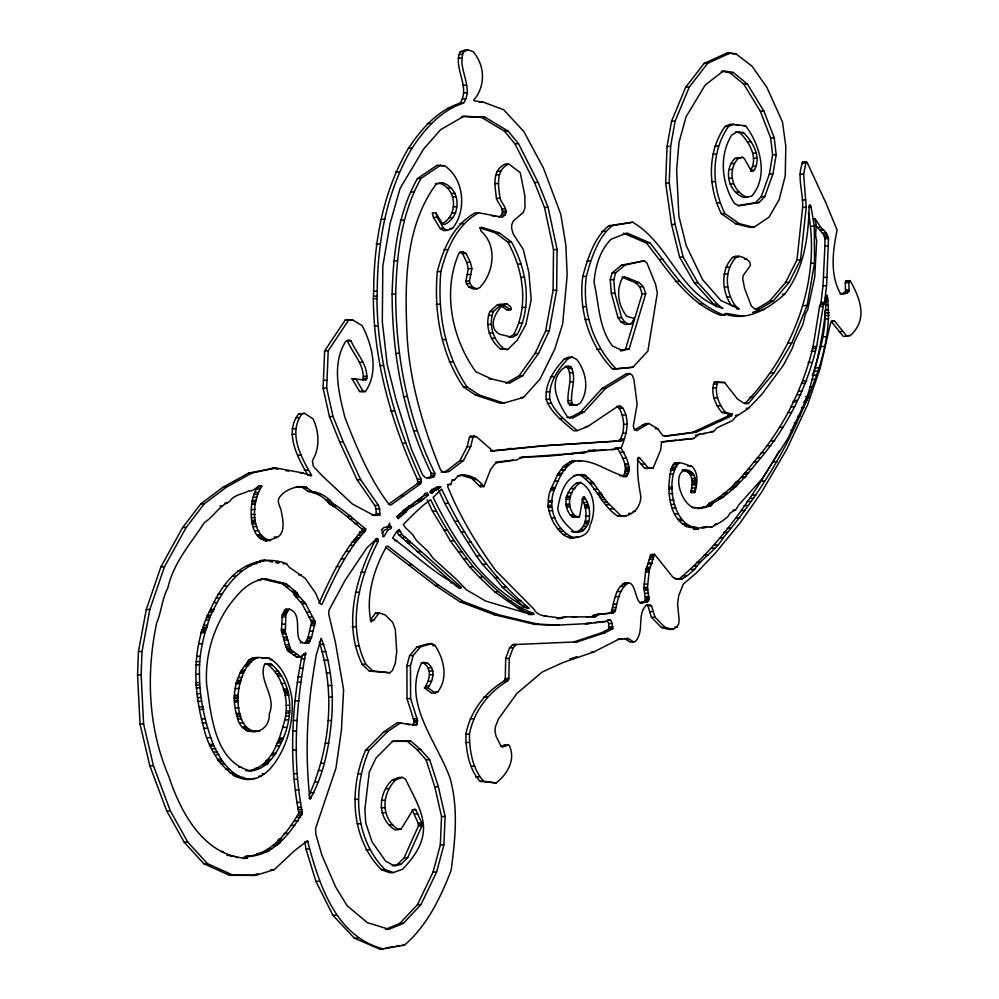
<?xml version="1.0" encoding="UTF-8"?>
<svg xmlns="http://www.w3.org/2000/svg" width="999" height="999" viewBox="0 0 999 999"><rect width="100%" height="100%" fill="white"/><g stroke="black" fill="none" stroke-linecap="round" stroke-linejoin="round"><path stroke-width="1.5" d="M695.329 435.377L713.511 431.506L717.057 427.809L732.454 420.654L735.326 417.107L748.576 408.279L762.125 393.993L783.366 365.272L792.394 348.151L794.53 341.708L802.884 324.575L805.356 314.21L807.754 309.39L814.697 277.335L816.707 240.347C813.86 233.616 818.393 225.449 814.322 218.968L814.909 218.456L820.828 227.397L826.423 232.979L828.496 238.574L826.585 285.677L824.575 302.36L823.176 306.406L816.645 346.478C806.543 388.948 786.263 428.833 757.504 461.8C744.692 477.997 731.156 493.606 712.624 503.234L710.539 506.006L697.714 508.566L706.967 506.143L709.065 503.359C727.584 493.743 741.133 478.121 753.933 461.938C782.704 428.958 802.984 389.073 813.074 346.603L819.605 306.531L821.003 302.485L823.014 285.814L824.912 246.016L824.924 238.699L823.9 235.027L815.571 224.962M389.76 672.764L369.268 671.078L362.262 664.397C343.032 625.012 355.557 578.471 374.6 541.495L374.6 540.646L378.171 540.521L378.171 541.371C359.128 578.346 346.603 624.875 365.834 664.273L372.839 670.953L389.76 672.764L392.357 670.591L395.254 663.561L396.74 651.648L395.329 629.682L392.719 622.402L385.189 614.922L379.108 612.887L375.537 613.011L370.267 620.092L373.838 619.967L379.108 612.887M654.57 554.32L649.3 570.017L647.477 587.4L648.9 599.662L647.464 601.635L640.983 602.347L644.38 601.573L645.342 599.787L643.918 587.524L645.729 570.142L650.998 554.445L654.57 554.32L672.714 577.022C681.73 583.116 688.186 574.5 694.617 569.355C702.647 557.454 715.996 550.312 723.276 537.737C750.699 504.745 774.725 468.931 793.331 430.007C812.674 388.324 834.015 342.207 827.06 295.254L826.535 295.429C825.224 328.384 817.482 361.139 808.403 392.769C803.433 408.404 794.754 422.127 788.673 437.237L761.925 479.045L738.785 504.857L735.938 509.565L730.057 513.074L727.896 516.72L721.703 521.466L712.299 526.76L698.925 527.947L698.239 529.27L693.893 529.333L693.119 527.697C667.607 524.85 665.709 485.701 671.977 467.132C674.787 458.116 686.201 465.184 692.007 466.371C698.838 473.389 697.427 484.016 694.792 492.544L691.221 492.669L690.696 491.858C693.656 484.04 692.969 470.566 682.055 470.167C694.892 467.345 698.289 482.642 694.268 491.72L694.792 492.544M427.072 477.997L430.581 476.76L431.293 473.439C403.908 417.719 392.207 356.006 392.12 294.181C393.231 254.545 397.627 213.699 417.445 178.571L437.062 165.247L444.53 165.709C464.273 178.696 467.045 210.801 452.422 228.384L447.202 230.407L443.631 230.544L440.084 228.459L433.491 217.395L432.267 212.912L435.839 212.787L442.42 223.776L444.493 224.5C461.575 216.87 461.376 188.886 442.969 182.954L440.584 183.042M503.671 304.233L507.242 304.108L510.689 306.843L511.288 309.34L510.364 309.64L504.595 305.706L501.885 305.919C494.892 313.074 487.737 327.635 499.45 334.19L512.574 337.375L517.257 334.365C532.704 305.769 526.773 269.505 511.451 241.983L499.213 232.829L481.668 227.21L480.407 228.371L480.881 230.981C497.652 245.479 494.08 272.665 479.695 287.637L476.885 288.811L472.44 286.963L469.992 283.466L469.48 280.931L471.878 268.619L470.354 262.225L466.071 253.496L463.349 252.098L459.59 252.46L458.841 253.559C442.207 291.696 451.998 338.936 475.824 371.765L491.408 378.908L509.552 383.179L522.639 375.699L538.598 353.359L549.225 330.794L556.643 290.234L557.092 249.488L548.089 207.268L538.074 182.38L518.481 143.644L508.066 131.094L485.239 117.333L463.936 116.221L440.634 129.67L423.514 149.176L400.025 188.536L390.035 223.801L382.829 266.134L382.305 321.503L387.187 364.535L395.854 398.988L411.313 449.051L422.589 474.812L425.212 477.447L429.47 478.271L434.153 476.623L434.865 473.314C407.48 417.594 395.779 355.869 395.691 294.056C396.803 254.408 401.198 213.561 421.004 178.446L440.634 165.122M616.708 448.089L621.078 448.151L614.772 448.314L617.507 448.276C621.902 456.193 629.32 467.732 622.877 476.723L626.448 476.598C632.891 467.607 625.474 456.068 621.078 448.151C626.161 435.514 630.619 420.829 622.877 408.166L620.466 406.181L616.595 407.155L587.749 426.486L577.235 430.656L573.663 430.794C563.349 421.803 550.736 412.674 546.191 399.338C544.78 383.441 554.02 369.992 564.385 358.928L568.456 357.192L572.015 357.055L576.823 359.453C586.226 371.99 589.373 389.148 580.544 402.909L576.835 405.07L573.264 405.194L569.767 404.882L568.356 403.296C566.183 391.62 573.926 377.697 567.107 366.758L565.059 366.308M577.235 430.656C566.92 421.678 554.308 412.55 549.762 399.2C548.351 383.316 557.592 369.867 567.956 358.803L572.015 357.055M245.679 770.666C265.946 772.814 276.711 753.895 283.354 738.024C293.793 713.798 292.62 681.618 270.904 663.935L264.573 664.347C257.992 681.156 276.81 696.028 269.355 713.686C270.192 735.951 240.509 738.298 237.25 716.72C231.231 698.476 234.44 677.122 247.203 662.699C251.111 654.62 262.163 658.366 269.168 658.191C283.054 665.883 289.36 683.066 291.908 698.026C293.968 722.664 286.638 749.437 270.592 768.293C240.709 800.324 209.827 756.58 203.883 728.346C194.068 693.119 191.82 654.407 205.594 620.079C212.35 604.47 219.917 588.486 232.317 576.248C246.528 562.062 267.445 556.193 286.576 563.698L288.936 567.007L305.145 578.284L315.434 592.857L320.292 603.796L321.915 604.532C333.291 579.582 346.079 551.098 364.972 531.418L365.759 529.02C354.895 520.404 345.005 510.764 332.917 503.608C327.11 496.128 317.645 490.909 308.054 491.421L302.11 487.05L296.628 486.763M251.161 779.232C232.23 778.496 221.229 761.163 213.848 745.878C205.095 723.151 199.425 698.626 199.5 674.175C198.776 653.833 203.858 634.028 210.714 615.247C222.452 590.821 236.601 567.17 264.885 560.102M582.255 531.431L577.522 531.618C588.336 525.886 587.762 508.841 581.942 499.2L585.514 499.075C592.869 509.865 591.208 535.439 573.251 531.818L576.823 531.68L571.353 531.63M505.993 383.316L519.068 375.824L535.027 353.484L545.654 330.919L553.084 290.359L553.521 249.613L544.517 207.392L534.502 182.505L514.922 143.769L504.495 131.219L481.68 117.457L461.888 116.421M812.961 373.926C819.48 353.658 825.923 331.68 825.137 310.19L828.695 310.065M620.529 350.811L629.095 349.101L645.729 293.756L643.443 286.75L639.123 282.642L624.387 276.561L622.789 277.36C615.784 289.71 617.919 305.494 626.897 316.333L634.253 318.406L631.53 323.601L625.299 324.563L621.028 322.015L618.006 317.67L611.301 293.194L610.227 279.845L612.1 272.989L621.44 265.185L644.293 260.764L646.977 263.112L655.606 284.39L657.342 292.869L647.876 351.061L632.916 367.245L612.637 369.131C589.123 344.83 578.321 309.877 582.779 276.436C587.487 259.003 594.355 237.175 608.728 225.774L632.604 222.228C669.592 243.431 679.77 295.642 722.876 308.354L717.307 304.208L697.914 282.692L683.179 257.043L675.112 224.375L669.23 182.942L670.641 146.304L675.112 121.179L689.235 87.15L707.717 63.262L730.294 53.022L735.776 53.746L751.91 66.071L766.895 87.4L782.467 121.965L785.813 146.291L785.251 175.974L779.145 199.625L768.968 217.208L753.883 227.285L750.324 227.41L735.876 223.851L721.328 213.649C707.829 186.676 707.23 151.898 724.937 126.536L730.194 124.188L745.529 125.737C760.039 144.73 769.08 176.111 751.723 196.129L743.98 197.552C728.321 191.983 723.126 170.092 734.877 158.441L742.519 157.305L744.342 158.654L750.711 169.892L752.734 171.179L754.295 170.167C761.762 156.943 752.921 142.258 743.568 132.667L737.537 131.581L731.68 135.152C718.756 155.819 721.653 183.354 734.452 203.459L738.91 205.869L759.078 202.51L764.797 196.578L772.964 173.851L776.173 154.658L774.213 137.762L763.898 111.151L747.414 84.103L733.353 72.527L723.438 70.854L705.144 85.152L686.076 116.771L679.02 142.22L676.635 169.842L678.87 216.109L686.151 245.392L702.547 279.558L720.841 300.474L738.91 308.866L736.525 308.953M616.208 369.006C592.694 344.705 581.893 309.752 586.351 276.311C591.058 258.878 597.926 237.05 612.3 225.649L632.604 222.228M431.93 643.568L420.579 646.803L413.186 655.469L410.452 665.596L410.614 698.551L417.557 720.654L416.92 724.362L413.349 724.487L413.986 720.779L407.043 698.676L406.893 665.721L409.615 655.594L417.008 646.927L428.371 643.693L431.93 643.568L435.077 645.554C444.08 659.303 448.464 678.096 437.574 692.145L431.868 693.206L424.45 687.936C429.558 680.756 432.555 669.243 423.951 663.336L421.266 662.699M508.329 744.667L504.72 746.303L501.148 746.428L504.757 744.804L508.329 744.667L509.39 745.691C515.884 759.827 507.292 774.287 496.078 782.966L480.144 781.355C468.881 769.292 465.871 750.286 465.871 734.265C470.167 711.8 484.577 692.682 504.108 681.043L505.294 678.508L505.681 658.541L509.577 647.839L512.762 644.63L577.397 641.833L605.144 632.654L612.587 628.783L612.25 623.476L610.626 620.242L609.64 619.567L605.619 621.503L588.711 623.551L555.769 625.224L534.453 624.338L494.33 614.735L460.077 601.81L435.277 585.501L385.489 547.165M496.078 782.966L483.716 781.23C472.44 769.168 469.443 750.162 469.43 734.14C473.738 711.663 488.149 692.557 507.679 680.918L508.853 678.383L509.24 658.403L513.149 647.714L516.333 644.505L512.762 644.63M585.514 499.075L584.328 496.64L583.041 497.065L579.557 516.508L574.775 517.12L571.59 516.446C561.688 505.706 565.709 490.297 576.997 482.617L580.569 482.48C595.354 490.771 596.353 512.262 589.772 525.949C588.998 537.337 570.841 541.221 563.086 534.44C550.024 522.752 543.931 503.971 551.56 487.612C556.53 477.16 561.863 461.825 575.387 460.839C563.548 466.146 558.653 479.07 554.145 490.334C547.202 507.854 556.231 530.644 573.538 537.724M578.346 516.995L575.162 516.321C565.259 505.581 569.28 490.172 580.569 482.48M266.671 579.045L261.001 579.058L266.671 579.045L286.126 583.728L297.053 592.769L298.089 595.192L305.582 603.571L315.185 621.915L311.651 636.975L308.903 642.944C288.212 645.854 306.006 615.209 289.735 609.278L285.239 609.527L282.255 615.059L281.418 630.806L285.951 646.865L287.824 650.674L296.578 657.142L301.011 657.117L305.669 652.809C296.041 705.331 291.908 760.077 302.41 812.936C290.659 832.916 274.001 855.281 248.314 856.48L246.878 858.316L243.319 858.441L244.743 856.605C270.429 855.406 287.088 833.041 298.838 813.061C288.923 761.325 291.583 707.717 301.91 656.231M388.436 504.32L416.783 484.115L417.707 482.517L417.382 479.245C391.383 422.589 373.826 361.401 373.351 298.726L373.688 291.296C373.826 242.045 383.129 191.134 408.416 148.339C421.228 129.196 437.25 110.489 459.902 103.272C471.191 87.6 452.584 67.695 460.252 51.773L464.348 50.075L467.919 49.95L472.939 51.511C485.114 65.247 485.864 86.051 473.738 100.05L474.013 100.837L482.767 101.96L503.646 109.703L523.876 131.568L543.506 168.207L560.739 214.136L565.834 245.08L567.182 275.112L562.637 324.051L554.72 349.288L539.997 379.158L523.488 397.402L503.858 403.109L500.299 403.246L475.574 395.117L463.424 386.925C440.721 353.484 433.753 311.426 437.312 271.716C443.106 248.901 453.521 224.588 475.174 212.912L478.746 212.787L502.31 217.245L505.132 214.81C508.341 208.916 501.535 203.496 499.987 198.189C498.638 186.226 495.017 170.442 508.703 163.973L520.179 172.502L524.825 195.442L524.999 207.742L523.314 212.425L513.349 220.929L511.738 224.763L511.638 228.334L513.249 234.053L523.239 249.375L528.846 272.377L531.206 299.688L525.874 324.563L517.295 340.135L507.692 349.563L500.462 348.988C489.398 340.159 484.777 324.85 489.785 311.601L497.415 304.807L507.242 304.108M503.858 403.109L479.145 394.992L466.995 386.8C444.293 353.359 437.325 311.301 440.871 271.591C446.678 248.776 457.092 224.463 478.746 212.787M424.45 687.936L428.022 687.799C433.116 680.631 436.126 669.118 427.522 663.211L423.489 662.262L421.153 663.898C402.31 703.508 437.699 742.619 450.224 778.696C458.466 808.915 455.232 839.897 451.111 870.454C440.359 897.876 427.172 925.711 404.395 945.166L383.166 948.925C334.977 936.425 318.594 882.841 307.505 840.721L294.543 850.673L274.263 869.617L255.856 875.349L229.47 875.311L203.858 863.735L184.241 842.269L166.746 810.976L149.85 765.858L140.047 724.138L137.55 674.912L138.449 651.635L146.241 609.64L160.901 566.92L182.63 527.559L200.774 503.871L222.789 487.362L248.551 473.076L275.599 467.919L302.822 472.952L311.226 475.961L311.538 475.062C301.211 457.579 287.625 432.542 302.21 413.698L304.47 413.361L312.862 418.668C319.255 431.318 320.117 448.164 312.425 460.626L313.336 466.321L322.153 475.724L352.385 503.996L373.077 515.022L379.757 515.284L379.632 508.878L378.459 505.419L360.639 479.657L343.269 441.92L333.017 416.458L326.685 388.099L328.221 350.736L348.863 319.83L352.572 319.867L362.137 325.624C372.327 345.342 379.008 371.815 365.434 391.521L359.553 391.508L352.023 378.696L366.208 380.119C369.53 366.208 355.881 352.997 351.036 340.834L348.713 339.847L345.579 341.583C331.281 364.398 338.986 393.706 345.08 417.994C356.93 448.114 369.405 478.571 389.111 504.532L390.784 505.057L420.354 483.991L421.278 482.392L420.954 479.12C394.955 422.465 377.397 361.276 376.923 298.601L377.247 291.171C377.397 241.92 386.7 191.009 411.975 148.214C424.787 129.071 440.821 110.365 463.474 103.147C474.762 87.475 456.143 67.57 463.823 51.648L467.919 49.95M255.856 875.349L233.042 875.174L207.43 863.611L187.812 842.145L170.317 810.851L153.421 765.734L143.606 724L141.121 674.787L142.02 651.51L149.813 609.515L164.473 566.795L186.201 527.435L204.345 503.746L226.361 487.237L252.123 472.952L275.599 467.919M362.637 380.244C365.959 366.333 352.31 353.122 347.477 340.971L351.036 340.834M717.082 306.818L713.736 304.333L694.342 282.817L679.607 257.168L671.54 224.5L665.659 183.067L667.07 146.428L671.54 121.304L685.664 87.275L704.145 63.387L726.723 53.147L730.294 53.022M372.177 515.247L376.186 515.409L376.061 509.003L374.9 505.544L357.068 479.782L339.697 442.058L329.445 416.583L323.114 388.224L324.65 350.874L345.292 319.955L348.863 319.83M753.883 227.285L739.447 223.726L724.899 213.524C711.4 186.551 710.801 151.773 728.508 126.411L733.753 124.063M311.613 491.296L305.682 486.925C296.516 485.539 285.477 489.498 279.907 496.778C275.612 501.635 281.368 507.467 281.556 512.774C283.416 521.928 285.864 536.151 273.401 538.686C247.427 549.213 247.053 499.9 257.842 487L261.825 486.201C259.852 483.216 253.222 492.445 249.038 490.821C242.545 494.293 233.641 494.692 229.608 501.61C218.943 506.081 213.873 516.396 204.333 522.677C190.722 543.531 173.439 562.874 167.857 587.912C161.963 598.975 161.551 611.625 156.618 623.114C145.954 674.213 148.077 728.296 168.893 776.685C180.906 812.849 204.046 856.205 246.878 858.316M270.167 540.646C249.825 534.815 252.01 501.535 261.413 486.875M385.414 929.407L399.837 923.426L417.432 904.694L433.067 872.077L440.322 844.954L441.546 816.57L434.79 786.812L426.111 759.864L417.058 749.625L407.317 741.283L392.132 741.383M386.613 929.37L388.986 929.282L403.409 923.301L421.004 904.557L436.638 871.952L443.893 844.829L445.117 816.433L438.361 786.688L429.682 759.74L420.629 749.5L410.889 741.158L392.669 741.27L376.049 757.991L369.268 772.065L364.872 809.515L365.796 823.139L372.115 841.995L385.552 861.026L394.43 865.983L401.136 864.26L407.704 857.617L421.965 825.911L421.79 823.151L415.746 809.689L414.585 809.14L412.987 809.864L401.061 829.108L394.98 829.894C377.01 818.581 377.759 793.868 392.17 780.019L398.751 777.484L402.322 777.359L405.544 779.108C412.487 794.455 422.689 809.665 423.514 826.872C423.951 843.905 413.761 857.454 402.609 869.205L393.294 872.589L389.722 872.714L381.268 869.605C350.661 838.498 348.851 788.823 365.559 750.336L384.078 731.668L397.377 722.677L416.271 725.174L416.92 724.362M498.751 217.37L501.56 214.947C504.77 209.041 497.964 203.621 496.428 198.326C495.067 186.363 491.446 170.567 505.144 164.098L508.703 163.973M747.552 197.427C731.892 191.858 726.698 169.967 738.448 158.317L742.519 157.305M301.011 657.117L290.684 649.537L285.352 632.242L285.826 614.934L288.386 609.989L289.735 609.278M309.078 795.379C330.382 747.764 335.452 691.957 319.255 642.045M331.481 720.429C333.928 692.894 331.206 664.16 321.216 638.299L316.121 655.494L312.699 677.272C306.481 717.719 305.382 758.603 309.952 799.262C323.551 775.574 328.996 747.477 331.481 720.429L327.909 720.554M398.551 829.769C380.582 818.456 381.331 793.743 395.729 779.894L402.322 777.359M311.538 475.062L307.979 475.187C297.652 457.704 284.053 432.667 298.639 413.836L304.47 413.361M507.692 349.563L504.033 348.863C492.969 340.022 488.349 324.725 493.356 311.476L501.785 304.383L498.214 304.508M253.097 770.541L249.538 770.679C272.552 765.584 279.308 739.51 284.84 719.892C289.423 700.324 283.241 676.985 267.332 664.06L264.797 664.223M577.397 641.833L573.826 641.957L601.573 632.779L609.015 628.908L608.691 623.601L607.067 620.367L610.626 620.242M698.239 529.27L696.69 527.572C672.04 526.111 664.834 477.235 679.32 462.699M490.734 450.924L542.232 445.804L617.906 440.996L620.479 439.061C625.262 429.445 624.338 417.632 619.318 408.291L616.895 406.306L620.466 406.181M831.018 321.129L843.356 336.488L850.386 335.502C868.243 319.068 860.226 298.726 850.186 280.657L848.863 282.605L849.063 291.196L847.239 292.994L842.419 294.343L840.072 292.907C829.657 273.776 832.954 250.212 837.1 230.02L825.861 202.872L807.217 162.6L806.106 161.875L803.633 174.088L806.193 207.28L800.549 259.802L789.123 282.355L773.276 300.924L759.128 309.39L755.569 309.515L769.705 301.049L785.551 282.48L796.977 259.927L802.634 207.405C803.358 192.557 796.378 175.449 802.996 161.975M393.294 872.589L384.84 869.48C354.233 838.373 352.422 788.686 369.131 750.212L387.649 731.543L400.949 722.552M576.835 405.07L573.339 404.757L571.928 403.171C569.755 391.496 577.497 377.572 570.679 366.633L567.607 365.959L562.762 368.706C547.564 382.492 558.279 403.521 567.694 417.095L573.438 417.632L584.215 411.863L605.531 388.449L629.969 373.564L632.33 375.399L633.965 379.695L637.112 404.295L633.304 426.261L634.24 429.046L636.588 430.681L648.863 423.476L657.654 428.683L662.687 435.477L665.059 436.338L696.153 432.23L731.48 415.959L732.242 414.285L725.374 412.262L721.802 412.4C715.209 404.47 710.164 392.207 714.335 382.192L724.562 382.517L737.387 398.901L743.481 402.934L748.376 403.509L774.1 372.664L791.807 342.932L807.117 305.494L814.51 263.174L814.297 226.149L810.988 206.606L810.077 204.683L809.178 205.319C808.478 236.563 804.445 268.644 784.677 294.156C768.893 308.379 746.99 322.065 725.074 313.948M319.018 603.246C330.145 578.733 342.869 550.849 361.401 531.543L362.187 529.158C351.323 520.529 341.433 510.889 329.345 503.733C324.275 496.99 316.333 492.732 308.054 491.421M840.047 294.131L843.668 293.119L845.491 291.321L845.291 282.729L846.615 280.781M259.328 731.231C238.549 733.466 236.226 703.296 238.911 688.498C241.109 676.81 246.166 661.875 258.092 657.517M392.195 865.771L397.565 864.385L404.133 857.741L418.406 826.036L418.219 823.276L412.175 809.814L415.746 809.689M754.295 170.167L750.736 170.292C758.204 157.068 749.35 142.382 739.997 132.805L735.476 131.98M725.374 412.262C718.781 404.345 713.723 392.083 717.906 382.068M442.12 223.639C458.341 215.697 457.08 188.674 439.398 183.079M628.421 582.842C619.305 588.636 617.345 601.448 615.197 611.425L612.812 613.074L600.611 614.21L597.989 614.747L595.516 616.658L591.371 616.895L594.417 614.872L609.253 613.199L611.625 611.55C614.36 601.698 615.746 582.005 629.42 582.917C637.237 585.676 634.852 607.255 644.542 602.222M738.224 205.519L755.506 202.647L761.226 196.703L769.392 173.976L772.614 154.783L770.654 137.887L760.326 111.276L743.843 84.228L729.782 72.652L721.29 71.216M748.376 403.509L744.804 403.633C793.031 353.671 821.066 282.218 808.441 212.75M476.885 288.811L473.314 288.948L468.868 287.088L466.421 283.604L465.909 281.056L468.306 268.743L466.795 262.362L462.5 253.621L459.777 252.223M509.003 337.5L513.686 334.49C529.133 305.894 523.201 269.63 507.879 242.108L495.641 232.954L479.557 227.797M305.332 643.069L308.079 637.1L311.626 622.04L302.023 603.708L294.518 595.329L293.481 592.894L282.555 583.853L263.112 579.17M441.071 472.102L445.641 471.54L459.877 460.701L467.157 446.64L469.455 437.225L470.641 435.989L476.373 436.65L492.832 450.986L545.791 445.679L621.478 440.859L624.038 438.936L620.479 439.061M442.969 182.954L436.301 183.916C406.306 224.463 404.832 277.947 406.693 326.398C407.929 376.074 421.915 424.051 440.522 469.792L443.119 472.165L449.213 471.403L463.449 460.576L470.729 446.516L473.014 437.1L474.213 435.864M691.221 492.669L691.87 490.097M389.298 524.013L387.287 527.022L383.891 527.522L381.268 530.019L382.929 532.255L382.842 536.688L383.966 536.55L387.837 530.157L391.258 528.346L391.446 526.835L389.722 525.249L389.548 523.051M628.858 324.438L624.587 321.89L621.578 317.545L614.872 293.069L613.786 279.72L615.659 272.864L625.012 265.06L644.293 260.764M738.91 308.866L735.052 305.482L731.48 305.607C721.952 291.571 720.167 270.542 732.504 257.517C738.361 254.345 745.766 257.63 749.887 262.175L750.386 265.547L743.244 275.449L742.719 278.921L744.642 288.549L751.323 305.994L755.169 309.19L759.128 309.39M735.052 305.482C725.524 291.446 723.738 270.417 736.076 257.392L739.035 256.219M620.579 350.524L625.524 349.225L642.157 293.881L639.872 286.875L635.551 282.767L622.152 277.235M588.349 450.561L605.556 450.112C580.294 451.298 555.581 457.192 529.67 456.655L520.666 457.842L516.858 459.915L497.027 462.674L494.43 464.323L490.509 469.655L483.878 486.6L480.319 486.725L480.731 485.377M694.967 528.721L693.893 529.333M664.447 436.076L692.582 432.355L727.909 416.096L728.671 414.41L732.242 414.285M440.459 487.25L440.734 486.688L439.647 486.713L431.556 490.734L430.681 492.12L431.98 493.481L434.528 490.584L440.459 487.25L436.888 487.387M679.083 578.97C720.953 543.98 752.21 497.902 779.195 450.799M407.28 509.727L405.856 512.087L400.799 516.271L397.24 516.396L402.285 512.212L403.708 509.852L407.28 509.727L421.416 500.836L428.234 495.154L427.31 493.206L424.937 493.294M646.365 604.857L647.939 605.906L651.435 617.332L661.488 627.484L669.118 629.432L672.689 629.308L676.935 627.122L678.646 624L679.145 619.68L677.572 604.395L678.671 595.779L683.316 584.028L696.291 573.076L715.621 552.809L740.109 522.914L761.45 492.42L786.762 449.263L807.642 404.682L820.179 368.281L830.444 323.564L832.329 320.954L834.59 321.004L846.927 336.351M381.893 533.291L384.278 530.282L387.287 528.983L387.874 526.96L387.212 526.76L390.784 526.635M586.45 616.982L588.836 616.907L565.696 616.808L560.439 618.456C551.935 615.446 538.486 618.518 533.766 608.99L495.779 570.591C476.723 544.53 459.802 516.346 447.677 486.613L448.389 484.902L450.824 484.353L452.297 479.982L454.657 479.77L457.48 476.535C467.145 471.79 478.046 479.008 483.878 486.6M435.989 488.261L430.357 491.383L433.928 491.258M566.995 417.495L569.867 417.769L580.656 411.988L601.972 388.574L626.398 373.688L629.969 373.564M637.312 459.54L644.73 468.431L653.096 468.056L660.676 450L661.613 442.082L693.718 438.461L697.714 435.302M373.838 619.967L371.029 621.902C365.459 596.54 374.013 568.493 386.713 546.216L387.849 546.116L438.848 585.377L463.648 601.685L497.902 614.597L538.024 624.213L559.328 625.099L555.769 625.224M620.891 515.709L607.03 502.035L592.857 482.28L585.052 475.187L579.42 474.675C595.841 484.203 601.061 505.307 617.32 515.834C629.857 518.543 640.933 508.966 640.809 496.203C638.498 483.728 636.613 470.641 638.149 458.017L638.861 457.317L639.909 458.266L648.713 468.394M623.376 233.129L646.378 242.994C668.081 269.967 686.575 302.235 720.604 315.309L724.737 315.172L727.16 313.561L743.456 316.421M400.799 516.271L398.064 518.781L396.94 516.62C406.668 508.154 416.908 500.536 427.31 493.206M411.563 504.907L424.662 495.279L428.234 495.154M405.032 509.015L410.302 505.694L413.873 505.569M634.328 429.995L645.292 423.613L648.863 423.476M504.72 746.303L502.285 747.027L500.599 745.429L495.916 735.764L494.992 731.206L495.379 726.835L498.414 719.03L516.87 693.481L542.182 672.015L563.049 662.524L593.868 651.935L618.331 639.46L628.096 638.498L633.766 641.957L635.339 641.445C644.78 631.38 636.575 614.597 646.203 605.344L649.924 604.72L651.498 605.781L655.007 617.207L665.059 627.36L672.689 629.308M267.095 540.571L265.834 540.909M264.573 578.933C247.54 581.256 237.375 594.38 228.022 606.905C212.799 629.67 204.832 656.842 206.618 684.477C211.176 714.722 214.46 760.913 249.25 770.541M528.896 608.091L527.697 608.553C483.266 585.189 454.495 541.358 433.154 497.377L441.695 489.11C462.637 533.953 490.646 576.435 528.896 608.091L526.523 608.179M569.755 659.128L577.085 656.593M565.696 616.808L556.868 618.581L560.439 618.456M601.985 450.237L614.785 449.363L620.279 447.964M752.572 312.425L759.615 310.127M504.595 305.706L501.036 305.831L506.793 309.765L511.288 309.34M252.285 875.474L257.954 873.713M697.951 434.528L700.499 433.928M569.979 537.849L577.809 536.863M247.59 779.357L250.399 778.783M595.516 616.658L586.788 616.995M308.429 841.608L304.857 841.745L305.994 849.025L315.921 881.355L332.904 915.296L354.358 938.173L379.608 949.05L382.629 948.513M385.664 947.976L393.244 946.64M396.278 946.103L399.313 945.566M519.555 457.542L584.278 452.722M582.991 474.55C565.347 473.738 560.027 494.73 557.704 508.578C559.215 518.156 566.895 525.474 573.726 531.543M498.651 461.825L513.286 460.052M435.402 183.654L438.062 183.279M573.501 475.574L577.36 475.024M580.706 452.847L586.326 452.435M253.459 657.779L257.567 657.891M591.296 622.939L585.152 623.676L588.711 623.551M594.368 622.564L600.511 621.815M661.101 441.87L676.385 440.134M679.445 439.797L693.718 438.461M612.637 369.131L632.916 367.245M707.342 527.022L701.76 527.584L705.331 527.46M617.557 639.323L621.74 638.91M574.775 517.12L575.611 517.057M253.796 731.468L260.077 730.968M533.803 614.31L530.781 614.435L485.676 601.073L466.333 589.747L456.268 579.195L433.304 558.466L427.947 551.298L416.745 540.834L412.674 534.652L404.882 527.035L403.446 524.338C412.063 515.821 420.816 506.368 430.706 499.712C442.095 523.638 456.83 545.854 473.164 566.683C490.584 584.927 509.465 604.47 533.416 613.361L533.803 614.31L528.409 614.522M617.32 515.834L621.366 516.246M460.252 51.773L463.823 51.648M458.666 54.495L462.237 54.371M458.229 58.104L461.8 57.979M732.205 53.884L735.776 53.746M704.145 63.387L707.717 63.262M729.782 72.652L733.353 72.527M462.987 85.365L466.558 85.24M463.723 92.845L467.295 92.72M743.843 84.228L747.414 84.103M685.664 87.275L689.235 87.15M462.412 98.864L465.984 98.739M479.195 102.085L482.767 101.96M459.902 103.272L463.474 103.147M447.864 108.154L451.436 108.029M481.68 117.457L485.239 117.333M760.326 111.276L763.898 111.151M427.285 123.526L430.856 123.401M671.54 121.304L675.112 121.179M504.495 131.219L508.066 131.094M743.144 125.824L745.529 125.737M724.937 126.536L728.508 126.411M739.997 132.805L743.568 132.667M514.922 143.769L518.481 143.644M408.416 148.339L411.975 148.214M770.654 137.887L774.213 137.762M747.427 141.758L750.998 141.633M667.07 146.428L670.641 146.304M714.884 146.254L718.456 146.129M712.799 154.196L716.37 154.058M753.009 153.184L756.58 153.047M440.959 165.834L444.53 165.709M772.614 154.783L776.173 154.658M734.877 158.441L738.448 158.317M753.571 158.229L757.142 158.104M395.392 172.04L398.951 171.915M497.09 171.304L500.661 171.179M730.793 163.574L734.352 163.436M802.534 162.013L806.568 161.838M801.847 163.137L805.419 163.012M495.529 174.813L499.1 174.688M752.522 166.421L756.093 166.296M417.445 178.571L421.004 178.446M729.02 169.468L732.592 169.343M750.361 171.254L752.734 171.179M495.005 183.629L498.576 183.504M769.392 173.976L772.964 173.851M534.502 182.505L538.074 182.38M800.062 174.213L803.633 174.088M447.215 188.062L450.786 187.937M728.596 178.334L732.167 178.209M410.726 192.058L414.298 191.933M665.659 183.067L669.23 182.942M711.675 181.731L715.234 181.606M451.685 193.531L455.244 193.406M729.745 183.953L733.316 183.828M452.822 196.803L456.393 196.678M496.428 198.326L499.987 198.189M735.639 192.208L739.21 192.083M453.184 206.893L456.755 206.756M761.226 196.703L764.797 196.578M501.823 208.891L505.394 208.754M544.517 207.392L548.089 207.268M716.395 202.972L719.967 202.847M802.309 200.037L805.881 199.912M502.485 211.101L506.056 210.976M452.21 213.037L455.769 212.912M755.506 202.647L759.078 202.51M502.41 212.775L505.981 212.65M433.491 217.395L437.062 217.27L443.643 228.321L447.202 230.407M501.56 214.947L505.132 214.81M381.381 219.343L384.952 219.218M491.945 215.896L495.516 215.772M449.288 217.757L452.847 217.632M400.337 220.167L403.908 220.042M808.616 206.693L810.988 206.606M802.634 207.405L806.193 207.28M721.328 213.649L724.899 213.524M460.039 223.689L463.611 223.564M440.084 228.459L443.643 228.321M450.037 228.471L452.422 228.384M608.728 225.774L612.3 225.649M671.54 224.5L675.112 224.375M735.876 223.851L739.447 223.726M495.641 232.954L499.213 232.829M601.935 231.331L605.494 231.206M810.738 226.273L814.297 226.149M817.257 227.522L820.828 227.397M376.086 244.006L379.657 243.881M820.079 230.082L823.651 229.957M507.879 242.108L511.451 241.983M822.851 233.104L826.423 232.979M823.9 235.027L827.459 234.902M443.993 249.738L447.564 249.613M646.378 242.994L649.949 242.869C671.653 269.842 690.147 302.11 724.175 315.185L724.737 315.172M824.525 236.638L828.096 236.513M824.812 237.824L828.383 237.7M824.924 238.699L828.496 238.574M460.964 252.185L463.349 252.098M553.521 249.613L557.092 249.488M462.5 253.621L466.071 253.496M393.868 260.951L397.44 260.826M824.912 246.016L828.471 245.891M466.795 262.362L470.354 262.225M679.607 257.168L683.179 257.043M586.813 261.201L590.384 261.064M517.744 264.086L521.316 263.961M659.69 259.428L663.261 259.303M732.504 257.517L736.076 257.392M468.306 268.743L471.878 268.619M744.38 259.228L746.765 259.141M437.312 271.716L440.871 271.591M621.44 265.185L625.012 265.06M796.977 259.927L800.549 259.802M467.295 274.513L470.866 274.388M810.938 263.299L814.51 263.174M725.998 267.307L729.57 267.17M612.1 272.989L615.659 272.864M521.191 277.397L524.762 277.272M582.779 276.436L586.351 276.311M465.909 281.056L469.48 280.931M724.063 274.163L727.634 274.038M466.421 283.604L469.992 283.466M610.227 279.845L613.786 279.72M468.868 287.088L472.44 286.963M373.688 291.296L377.247 291.171M635.551 282.767L639.123 282.642M675.237 281.493L678.808 281.368M823.775 277.422L827.347 277.297M694.342 282.817L697.914 282.692M392.12 294.181L395.691 294.056M373.863 296.266L377.435 296.141M639.872 286.875L643.443 286.75M553.084 290.359L556.643 290.234M785.551 282.48L789.123 282.355M845.891 280.819L850.186 280.657M845.441 281.443L849.013 281.318M373.351 298.726L376.923 298.601M724.25 287.038L727.821 286.913M845.291 282.729L848.863 282.605M611.301 293.194L614.872 293.069M823.014 285.814L826.585 285.677M642.157 293.881L645.729 293.756M436.151 304.358L439.722 304.233M845.841 290.11L849.412 289.972M845.491 291.321L849.063 291.196M782.292 294.243L784.677 294.156M497.415 304.807L500.986 304.683M726.635 297.015L730.207 296.89M843.668 293.119L847.239 292.994M522.277 307.442L525.836 307.305M825.336 297.877L827.721 297.789M582.317 306.743L585.889 306.618M506.793 309.765L510.364 309.64M769.705 301.049L773.276 300.924M825.486 299.188L827.871 299.101M699.238 303.833L702.809 303.708M489.785 311.601L493.356 311.476M713.736 304.333L717.307 304.208M825.486 300.761L827.859 300.674M821.003 302.485L824.575 302.36M820.853 303.197L824.425 303.072M352.572 319.867L345.292 319.955M488.411 315.522L491.983 315.397M820.441 304.533L824 304.408M803.546 305.632L807.117 305.494M825.636 304.932L828.009 304.845M819.605 306.531L823.176 306.406M762.212 309.628L764.597 309.54M374.35 325.874L377.922 325.749M724.787 313.636L727.16 313.561M618.006 317.67L621.578 317.545M585.102 319.53L588.673 319.405M519.193 323.114L522.764 322.989M487.887 324.488L491.446 324.363M825.636 312.974L829.195 312.849M621.028 322.015L624.587 321.89M825.599 315.597L829.17 315.472M629.145 323.688L631.53 323.601M825.261 318.956L828.833 318.831M489.098 333.054L492.669 332.929M545.654 330.919L549.225 330.794M832.204 321.079L834.59 321.004M513.686 334.49L517.257 334.365M442.457 339.573L446.029 339.448M491.433 338.336L495.005 338.211M838.835 331.581L842.407 331.456M324.65 350.874L328.221 350.736M848.014 335.589L850.386 335.502M822.764 336.838L826.335 336.713M500.462 348.988L504.033 348.863M395.554 353.434L399.113 353.309M596.828 349.363L600.399 349.238M788.236 343.057L791.807 342.932M625.524 349.225L629.095 349.101M535.027 353.484L538.598 353.359M359.34 362.362L362.912 362.225M813.074 346.603L816.645 346.478M820.616 346.553L824.187 346.416M812.249 348.589L815.821 348.464M449.213 361.975L452.784 361.85M564.385 358.928L567.956 358.803M380.032 365.609L383.604 365.484M811.113 351.261L814.684 351.136M567.107 366.758L570.679 366.633M568.406 368.481L571.977 368.356M363.648 376.273L367.22 376.148M808.129 362.475L811.7 362.35M363.561 378.446L367.132 378.321M323.439 380.357L327.01 380.232M569.505 372.764L573.076 372.627M519.068 375.824L522.639 375.699M550.424 376.71L553.983 376.586M489.035 378.996L491.408 378.908M815.371 367.969L818.943 367.844M323.114 388.224L326.685 388.099M770.541 372.789L774.1 372.664M814.285 371.241L817.856 371.116M569.855 381.818L573.426 381.693M463.424 386.925L466.995 386.8M812.287 375.262L815.858 375.137M359.553 391.508L365.434 391.521M724.562 382.517L714.335 382.192M812 379.47L814.385 379.383M713.274 384.153L716.845 384.028M803.071 380.969L806.63 380.844M601.972 388.574L605.531 388.449M403.271 396.678L406.843 396.553M546.253 391.933L549.812 391.795M801.985 383.429L805.556 383.304M475.574 395.117L479.145 394.992M712.762 387.887L716.32 387.762M809.777 386.9L812.15 386.825M521.103 397.49L523.488 397.402M546.191 399.338L549.762 399.2M798.938 391.121L802.509 390.996M567.719 400.674L571.291 400.549M547.315 403.421L550.886 403.296M797.177 394.767L800.748 394.642M713.998 397.964L717.569 397.839M568.356 403.296L571.928 403.171M749.637 397.415L753.209 397.29M298.639 413.836L302.21 413.698M390.547 411.039L394.118 410.901M569.767 404.882L573.339 404.757M805.644 396.653L809.215 396.528M805.981 398.414L808.366 398.326M295.804 417.694L299.375 417.57M329.445 416.583L333.017 416.458M793.518 400.611L797.077 400.487M804.582 400.487L806.967 400.412M792.919 401.86L796.49 401.735M619.318 408.291L622.877 408.166M803.496 402.26L805.881 402.185M717.032 405.844L720.604 405.719M580.656 411.988L584.215 411.863M746.191 408.354L748.576 408.279M791.096 406.805L794.655 406.68M801.485 407.467L803.858 407.392M622.277 415.022L625.849 414.897M569.867 417.769L573.438 417.632M559.39 418.593L562.949 418.469M292.17 428.833L295.741 428.708M721.802 412.4L728.296 413.948L731.867 413.823M787.537 412.599L791.108 412.475M735.439 415.322L737.824 415.234M727.909 416.096L731.48 415.959M797.602 416.271L799.974 416.183M291.845 434.353L295.417 434.215M413.648 430.869L417.22 430.744M717.432 420.816L720.991 420.691M623.738 424.375L627.31 424.25M585.377 426.561L587.749 426.486M642.182 425.124L645.754 425M794.267 423.189L796.64 423.101M655.282 428.771L657.654 428.683M474.001 436.738L476.373 436.65M469.455 437.225L473.014 437.1M339.697 442.058L343.269 441.92M779.507 427.422L783.079 427.297M622.777 433.366L626.348 433.241M711.126 431.593L713.511 431.506M692.582 432.355L696.153 432.23M402.547 443.244L406.118 443.119M790.946 430.094L793.331 430.007M702.959 433.591L705.344 433.504M617.906 440.996L621.478 440.859M467.157 446.64L470.729 446.516M583.428 443.456L586.987 443.331M542.232 445.804L545.791 445.679M297.777 455.207L301.348 455.082M508.441 448.626L512.012 448.501M771.166 440.946L774.737 440.809M490.447 451.061L492.832 450.986M611.213 449.5L614.785 449.363M588.336 450.574L590.721 450.499M591.945 450.387L595.516 450.262M766.982 445.766L770.554 445.641M570.104 453.696L573.663 453.571M620.479 452.21L624.038 452.085M556.206 454.682L559.777 454.557M541.221 455.731L544.792 455.606M522.015 457.105L525.574 456.98M526.098 456.793L529.67 456.655M459.877 460.701L463.449 460.576M506.043 461.188L509.615 461.063M495.704 462.075L499.263 461.95M761.188 452.834L764.759 452.709M622.365 458.354L625.936 458.229M304.233 470.204L307.804 470.079M637.524 458.354L639.909 458.266M577.784 460.914C595.504 459.915 609.715 473.364 626.448 476.598M248.551 473.076L252.123 472.952M569.917 461.738L573.488 461.613M300.449 473.039L302.822 472.952M565.571 464.735L569.143 464.61M757.23 457.967L760.801 457.842M563.936 465.971L567.507 465.846M624.65 464.036L628.221 463.911M641.221 464.11L644.792 463.986M563.161 466.995L566.733 466.87M624.875 464.785L628.446 464.66M675.174 462.937L678.746 462.812M445.641 471.54L449.213 471.403M674.4 463.386L677.971 463.261M673.601 464.16L677.172 464.036M431.293 473.439L434.865 473.314M753.933 461.938L757.504 461.8M673.101 464.91L676.673 464.785M625.362 467.12L628.933 466.995M773.576 461.825L777.147 461.7M561.65 469.842L565.222 469.705M561.276 470.304L564.847 470.167M687.574 465.996L691.146 465.871M431.281 475.299L434.852 475.174M625.524 468.756L629.095 468.631M671.977 467.132L675.549 466.995M649.525 468.181L653.096 468.056M464.011 474.987L460.439 475.112L471.528 478.259L475.099 478.121M644.73 468.431L650.124 468.294M457.929 475.586L460.302 475.512M430.581 476.76L434.153 476.623M625.536 469.742L629.095 469.617M357.068 479.782L360.639 479.657M625.461 470.467L629.033 470.342M670.829 468.843L674.4 468.718M558.029 473.476L561.6 473.351M670.579 469.48L674.138 469.355M467.694 476.86L471.266 476.735M625.212 471.665L628.783 471.54M417.382 479.245L420.954 479.12M557.504 474.3L561.076 474.175M670.354 470.404L673.925 470.279M557.142 475.212L560.714 475.087M222.789 487.362L226.361 487.237M258.254 486.326L261.825 486.201M685.326 471.366L688.898 471.241M452.272 479.857L454.657 479.77M581.48 475.312L585.052 475.187M624.462 473.813L628.034 473.688M747.876 469.393L751.448 469.255M687.574 471.778L691.146 471.653M417.819 481.58L421.391 481.456M471.528 478.259L472.989 479.57L476.548 479.445M582.554 475.974L586.126 475.849M688.086 472.09L691.658 471.965M296.328 486.625L300.2 486.638M417.707 482.517L421.278 482.392M689.11 473.039L692.682 472.914M299.937 486.938L303.509 486.813M302.11 487.05L305.682 486.925M619.655 475.824L622.027 475.736M623.626 475.761L627.197 475.636M256.818 489.023L260.389 488.898M302.647 487.35L306.218 487.225M669.892 474.213L673.463 474.088M689.834 474.026L693.393 473.888M303.296 487.962L306.868 487.837M416.783 484.115L420.354 483.991M744.829 472.739L748.401 472.614M584.914 478.459L588.486 478.334M690.334 475.062L693.905 474.937M447.527 484.465L450.824 484.353M744.03 474.175L747.602 474.038M555.007 481.081L558.578 480.956M254.77 492.482L258.341 492.357M438.361 486.775L440.734 486.688M472.989 479.57L478.946 485.514L482.517 485.389M436.588 487.087L438.973 487M691.57 478.496L695.129 478.371M589.285 482.405L592.857 482.28M742.369 476.873L745.941 476.748M253.958 494.43L257.53 494.293M313.012 492.632L316.583 492.507M434.115 488.324L439.548 488.136M576.598 483.454L580.157 483.329M741.633 477.534L745.204 477.41M434.553 488.661L436.925 488.573M434.865 489.073L438.436 488.948M590.109 483.641L593.681 483.516M431.918 489.285L434.29 489.198M316.933 493.793L320.504 493.656M433.791 489.622L437.362 489.498M692.195 480.469L695.766 480.344M432.617 489.935L436.176 489.81M431.618 490.222L435.189 490.097M692.295 481.156L695.866 481.031M430.956 490.709L434.528 490.584M253.047 497.29L256.618 497.165M692.332 482.155L695.903 482.03M551.56 487.612L555.132 487.475M429.77 492.095L433.341 491.97M736.226 481.593L739.797 481.468M430.282 492.807L432.667 492.732M761.076 481.131L764.647 481.006M550.998 488.811L554.57 488.673M692.207 483.841L695.779 483.716M735.164 482.579L738.736 482.455M571.353 488.661L574.924 488.536M252.135 500.574L255.707 500.449M427.722 494.33L424.15 494.455L424.662 495.279M692.032 485.052L695.604 484.927M734.552 483.641L738.124 483.516M400.736 495.616L404.308 495.492M550.574 490.472L554.145 490.334M251.91 501.585L255.482 501.461M593.831 489.36L597.402 489.223M200.774 503.871L204.345 503.746M224.875 503.196L227.26 503.121M668.793 487.425L672.364 487.287M326.336 500.087L329.907 499.962M733.366 485.864L736.925 485.739M251.561 503.521L255.132 503.396M668.806 488.748L672.377 488.623M691.258 488.024L694.829 487.899M568.219 492.819L571.79 492.682M732.367 487.087L735.938 486.963M251.498 504.358L255.057 504.233M327.809 501.898L331.381 501.773M219.98 506.056L222.365 505.981M419.942 499.313L423.514 499.188M597.377 493.007L600.948 492.882M329.345 503.733L332.917 503.608M598.076 494.055L601.635 493.931M729.133 489.36L732.704 489.235M417.844 500.961L421.416 500.836M690.734 491.121L694.305 490.996M598.451 494.892L602.022 494.767M690.696 491.858L694.268 491.72M566.271 496.391L569.83 496.253M331.393 505.232L334.965 505.107M669.367 493.756L672.939 493.618M566.033 497.502L569.605 497.377M333.054 506.331L336.613 506.206M251.523 509.602L255.082 509.478M599.487 497.315L603.046 497.19M374.9 505.544L378.459 505.419M723.676 493.281L727.247 493.156M438.736 490.521L444.842 503.371L448.414 503.246M566.071 499.35L569.642 499.225M723.151 493.856L726.723 493.731M549 500.811L552.572 500.686M408.541 506.031L410.926 505.956M601.398 499.612L604.957 499.488M548.688 502.197L552.26 502.072M752.384 495.129L755.956 495.005M376.061 509.003L379.632 508.878M720.754 496.828L724.312 496.69M583.766 502.472L587.325 502.335M251.573 514.46L255.145 514.335M603.458 502.16L607.03 502.035M670.429 500.249L674 500.124M718.194 498.489L721.765 498.364M565.971 504.295L569.542 504.17M547.864 505.369L551.423 505.232M750.149 498.351L753.721 498.214M402.959 510.964L406.531 510.839M566.096 505.144L569.667 505.007M547.802 506.168L551.373 506.043M584.677 504.757L588.249 504.632M605.669 504.72L609.24 504.595M251.436 517.694L255.007 517.557M402.285 512.212L405.856 512.087M427.135 499.837L432.455 511.126L436.026 510.988M547.914 507.33L551.485 507.205M376.498 513.698L380.07 513.573M585.064 506.156L588.636 506.031M566.795 506.98L570.367 506.855M585.202 506.93L588.761 506.805M400.811 513.598L404.37 513.474M709.889 502.822L713.461 502.684M746.927 501.486L750.499 501.361M671.078 504.557L674.65 504.433M709.065 503.359L712.624 503.234M347.664 516.421L351.236 516.296M376.186 515.409L379.757 515.284M585.264 508.041L588.836 507.917M251.548 520.442L255.12 520.317M708.578 504.308L712.15 504.183M548.913 510.814L552.484 510.676M708.191 505.182L711.75 505.057M610.139 508.878L613.711 508.753M251.711 521.803L255.282 521.665M707.829 505.619L711.4 505.494M349.937 518.781L353.509 518.656M706.967 506.143L710.539 506.006M251.885 522.689L255.457 522.552M672.277 508.079L675.848 507.954M744.043 505.669L747.614 505.544M692.145 507.654L701.273 508.441M702.16 507.642L705.719 507.517M252.272 523.951L255.844 523.826M633.016 511.363L635.401 511.288M182.63 527.559L186.201 527.435M570.504 514.785L574.075 514.66M253.359 526.66L256.918 526.535M628.533 513.411L630.918 513.324M354.47 523.501L358.042 523.376M732.904 510.164L735.276 510.077M571.59 516.446L575.162 516.321M585.327 516.058L588.898 515.934M572.165 516.633L576.61 516.495M577.185 516.595L579.557 516.508M741.37 510.614L744.942 510.489M444.842 503.371L454.595 521.303L458.166 521.178M574.4 517.095L579.183 516.933M551.698 517.994L555.269 517.869M624.325 515.709L626.71 515.621M674.949 513.998L678.521 513.873M618.781 516.346L624.937 516.121M255.282 530.794L258.853 530.669M387.874 526.96L391.446 526.835M362.187 529.158L365.759 529.02M585.289 521.166L588.848 521.041M585.102 522.302L588.673 522.177M677.759 519.33L681.318 519.205M361.988 530.869L365.559 530.744M584.914 522.952L588.486 522.814M257.442 534.915L261.014 534.79M361.401 531.543L364.972 531.418M736.363 518.119L739.934 517.994M360.239 531.793L363.811 531.668M584.527 523.813L588.099 523.688M360.701 531.793L364.273 531.668M678.733 520.566L682.305 520.429M359.603 532.117L363.161 531.992M258.104 536.101L261.676 535.976M359.066 532.692L362.625 532.567M400.449 531.593L399.125 529.445L396.615 531.655L392.595 538.086C412.712 552.547 430.869 570.566 453.009 582.704L460.252 588.086L461.688 587.674L402.197 534.602L400.449 531.593L396.878 531.718L398.638 534.727L456.955 586.775M432.455 511.126L444.13 530.157L447.702 530.032M274.151 537.05L276.523 536.962M259.353 537.899L262.912 537.774M582.754 526.535L586.326 526.411M259.703 538.274L263.274 538.149M260.377 538.686L263.948 538.548M357.567 535.302L361.139 535.177M454.595 521.303L461.151 531.93L464.71 531.805M682.492 523.913L686.063 523.788M557.742 528.733L561.301 528.608M262.063 539.273L265.634 539.148M398.638 534.727L402.197 534.602M263.699 540.084L267.27 539.947M714.909 524.138L717.282 524.05M264.81 540.771L270.667 540.447M580.894 529.582L584.452 529.458M685.027 526.236L688.598 526.111M356.006 538.024L359.578 537.887M355.632 538.511L359.19 538.386M559.64 531.306L563.211 531.168M686.35 526.71L689.922 526.585M401.86 537.599L405.432 537.462M579.395 531.168L582.966 531.043M691.283 527.372L694.854 527.247M709.927 526.848L712.299 526.76M375.387 539.073L377.759 538.985L378.171 540.521M693.119 527.697L696.69 527.572M354.108 540.059L357.679 539.935M693.618 528.546L697.19 528.421M727.309 528.359L730.868 528.234M563.086 534.44L566.658 534.315M352.048 542.132L355.619 542.007M394.518 540.609L396.89 540.521M374.6 541.495L378.171 541.371M406.381 541.133L409.952 541.008M444.13 530.157L450.337 540.921L453.908 540.796M407.942 542.944L411.501 542.819M350.075 545.466L353.646 545.329M568.394 537.574L571.952 537.45M723.825 532.455L727.397 532.33M461.151 531.93L467.744 542.295L471.316 542.17M719.705 537.862L723.276 537.737M346.378 551.411L349.95 551.286M417.232 551.723L420.804 551.598M450.337 540.921L458.454 551.885L462.025 551.76M259.665 560.901L263.237 560.776M268.644 560.601L261.313 560.227M714.447 545.092L718.019 544.967M341.134 558.941L344.705 558.816M256.893 562.375L260.464 562.237M279.308 562.387L275.736 562.524L278.646 563.036M160.901 566.92L164.473 566.795M253.346 563.773L256.918 563.648M467.744 542.295L476.323 555.919L479.895 555.794M711.6 548.364L715.172 548.226M283.004 563.823L286.576 563.698M246.416 566.021L249.987 565.896M458.454 551.885L463.548 558.965L467.12 558.841M650.237 555.082L653.808 554.957M336.251 566.62L339.81 566.495M238.087 570.854L241.658 570.729M408.579 564.76L412.15 564.622M649.85 556.618L653.408 556.48M704.382 555.207L707.954 555.082M649.65 557.38L653.221 557.255M476.323 555.919L482.455 564.335L486.026 564.21M649.25 559.415L652.822 559.29M463.548 558.965L469.592 566.808L473.164 566.683M232.317 576.248L235.889 576.123M360.801 572.29L364.36 572.165M298.863 574.912L301.248 574.825M648.638 562.949L652.21 562.824M648.301 563.873L651.872 563.736M696.478 562.387L700.049 562.262M257.692 580.344L260.065 580.269M646.54 567.457L650.112 567.32M270.816 581.056L274.388 580.931M693.793 566.033L697.364 565.909M646.041 568.868L649.612 568.743M279.795 582.917L283.366 582.792M645.729 570.142L649.3 570.017M282.555 583.853L286.126 583.728M691.058 569.48L694.617 569.355M223.801 586.213L227.372 586.088M469.592 566.808L479.433 577.285L483.004 577.16M283.616 584.59L287.188 584.465M645.491 572.127L649.05 572.002M482.455 564.335L494.905 577.747L498.476 577.609M285.851 586.575L289.423 586.45M450.624 582.792L453.009 582.704M683.091 575.749L686.663 575.624M435.277 585.501L438.848 585.377M291.72 591.383L295.292 591.258M218.119 594.13L221.678 594.005M680.282 578.933L682.654 578.846M293.481 592.894L297.053 592.769M293.781 593.431L297.34 593.306M458.116 587.812L460.502 587.724M355.906 592.295L359.478 592.17M294.293 594.742L297.864 594.617M494.905 577.747L502.322 587.237L505.881 587.112M623.701 583.316L627.272 583.179M294.518 595.329L298.089 595.192M215.909 598.164L219.48 598.039M622.727 583.978L626.298 583.853M644.03 584.153L647.589 584.028M295.991 597.04L299.563 596.915M620.641 586.513L624.213 586.388M479.433 577.285L494.717 591.795L498.276 591.67M213.811 602.684L217.37 602.547M643.918 587.524L647.477 587.4M643.993 588.673L647.564 588.548M300.662 601.773L304.233 601.648M644.293 590.197L647.864 590.072M617.507 591.52L621.078 591.396M302.023 603.708L305.582 603.571M146.241 609.64L149.813 609.515M645.104 593.381L648.676 593.256M210.851 609.502L214.41 609.378M210.152 610.701L213.724 610.576M460.077 601.81L463.648 601.685M615.421 596.715L618.993 596.59M502.322 587.237L517.445 600.611L521.003 600.474M494.717 591.795L507.904 601.186L511.476 601.061M209.178 612.187L212.75 612.062M285.239 609.527L288.811 609.39M645.591 596.765L649.15 596.64M284.815 610.114L288.386 609.989M645.616 597.777L649.188 597.639M284.415 610.801L287.974 610.676M645.541 598.638L649.113 598.513M283.616 612.362L287.188 612.225M207.143 615.372L210.714 615.247M645.342 599.787L648.9 599.662M306.593 612.175L310.165 612.05M206.743 616.146L210.314 616.021M282.842 613.448L286.413 613.324M645.092 600.574L648.651 600.449M644.83 601.098L648.401 600.973M517.445 600.611L521.865 605.631L525.437 605.494M282.43 614.447L286.001 614.323M644.38 601.573L647.951 601.448M643.893 601.76L647.464 601.635M206.231 617.657L209.802 617.532M282.255 615.059L285.826 614.934M527.222 607.092L523.651 607.23L521.865 605.631M613.086 604.17L616.658 604.045M640.109 603.296L642.482 603.221M507.904 601.186L517.907 608.066L521.478 607.941M282.068 617.082L285.627 616.957M205.594 620.079L209.166 619.954M309.116 617.057L312.687 616.932M517.907 608.066L519.855 609.914L523.426 609.79M647.939 605.906L651.498 605.781M612.262 607.667L615.834 607.529M310.926 620.342L314.498 620.217M611.863 610.152L615.421 610.027M311.238 621.053L314.81 620.928M494.33 614.735L497.902 614.597M519.855 609.914L529.845 613.486L533.416 613.361M204.208 625.362L207.78 625.237M311.626 622.04L315.185 621.915M611.625 611.55L615.197 611.425M281.706 624.275L285.277 624.15M610.389 612.824L613.96 612.699M203.621 627.409L207.193 627.285M311.663 623.676L315.222 623.551M649.7 611.625L653.271 611.5M609.253 613.199L612.812 613.074M544.08 615.908L546.465 615.821M597.04 614.335L600.611 614.21M203.059 628.446L206.631 628.321M594.417 614.872L597.989 614.747M593.806 615.259L597.377 615.134M311.238 625.486L314.81 625.362M201.973 629.982L205.532 629.845M575.549 616.683L571.99 616.808L576.411 616.883M592.607 616.283L596.178 616.158M559.44 617.707L563.011 617.582M201.423 630.993L204.995 630.869M201.211 631.743L204.783 631.618M352.123 626.823L355.681 626.698M281.368 629.52L284.94 629.395M200.999 632.891L204.57 632.754M651.435 617.332L655.007 617.207M281.418 630.806L284.99 630.669M281.78 632.367L285.352 632.242M309.59 631.268L313.162 631.143M602.047 621.64L605.619 621.503M534.453 624.338L538.024 624.213M282.43 633.865L285.989 633.741M608.691 623.601L612.25 623.476M283.666 637.237L287.237 637.112M283.841 637.861L287.412 637.737M308.079 637.1L311.651 636.975M609.39 626.91L612.961 626.785M307.58 638.548L311.151 638.423M609.29 628.309L612.862 628.184M284.34 640.134L287.912 640.009M609.015 628.908L612.587 628.783M199.026 643.756L202.597 643.631M661.488 627.484L665.059 627.36M674.55 627.21L676.935 627.122M306.78 640.609L310.352 640.484M306.493 641.62L310.065 641.495M300.312 642.769L302.685 642.682M306.518 643.031L308.903 642.944M601.573 632.779L605.144 632.654M285.289 644.767L288.861 644.642M320.329 644.467L323.901 644.33M138.449 651.635L142.02 651.51M285.951 646.865L289.523 646.74M355.319 645.878L358.891 645.754M286.638 648.676L290.209 648.551M287.113 649.662L290.684 649.537M287.824 650.674L291.396 650.536M432.692 645.641L435.077 645.554M628.096 638.498L624.525 638.636L630.194 642.082L633.766 641.957M417.008 646.927L420.579 646.803M288.898 651.71L292.47 651.573M289.872 652.434L293.444 652.31M322.302 651.735L325.874 651.61M196.728 656.455L200.3 656.331M303.509 653.995L305.894 653.92M293.094 654.632L296.666 654.507M302.197 654.932L305.769 654.807M509.577 647.839L513.149 647.714M252.884 657.966L256.456 657.841M251.935 658.503L255.507 658.378M261.8 658.091L267.894 657.941M301.498 656.867L296.578 657.142M269.168 658.191L261.85 658.116M249.8 659.427L253.371 659.303M196.104 661.688L199.675 661.563M248.913 659.889L252.485 659.765M269.643 659.615L272.015 659.527M301.361 658.841L304.932 658.716M248.276 660.739L251.848 660.601M409.615 655.594L413.186 655.469M247.877 661.438L251.436 661.313M247.203 662.699L250.774 662.574M324.188 660.239L327.747 660.114M196.016 664.934L199.588 664.81M591.483 652.01L593.868 651.935M246.004 664.66L249.563 664.535M267.332 664.06L270.904 663.935M268.369 664.884L271.94 664.76M244.693 666.046L248.264 665.921M505.681 658.541L509.24 658.403M362.262 664.397L365.834 664.273M423.951 663.336L427.522 663.211M241.209 670.354L244.78 670.217M299.65 668.319L303.221 668.194M137.55 674.912L141.121 674.787M240.472 671.678L244.043 671.553M406.893 665.721L410.452 665.596M275.125 671.415L278.696 671.291M195.929 674.313L199.5 674.175M239.91 673.076L243.469 672.951M428.059 667.844L431.618 667.707M276.848 673.863L280.419 673.738M369.268 671.078L372.839 670.953M326.298 672.926L329.857 672.789M277.959 675.986L281.531 675.861M238.536 677.547L242.108 677.409M429.308 671.091L432.879 670.966M297.977 676.96L301.536 676.822M237.675 680.506L241.234 680.381M237.312 681.056L240.884 680.931M195.804 682.679L199.375 682.554M429.508 674.8L433.079 674.675M236.713 681.93L240.272 681.805M236.363 682.329L239.935 682.192M236.139 682.916L239.71 682.792M195.916 685.064L199.488 684.939M235.951 683.853L239.51 683.728M297.277 682.28L300.849 682.142M281.056 683.528L284.628 683.403M196.266 687.936L199.837 687.811M428.047 681.306L431.618 681.168M505.294 678.508L508.853 678.383M235.339 688.636L238.911 688.498M328.271 685.589L331.83 685.464M505.057 679.682L508.628 679.557M504.108 681.043L507.679 680.918M283.216 689.173L286.788 689.048M283.691 690.159L287.262 690.034M196.828 693.756L200.399 693.631M425.586 686.001L429.158 685.876M284.353 691.433L287.924 691.308M284.802 692.132L288.361 692.007M285.102 693.443L288.674 693.318M234.328 695.379L237.899 695.254M197.352 697.627L200.924 697.502M234.103 697.177L237.675 697.052M285.277 695.329L288.836 695.204M234.103 698.676L237.675 698.551M435.189 692.232L437.574 692.145M198.202 701.373L201.773 701.248M234.266 700.699L237.837 700.574M329.058 697.252L332.63 697.127M234.44 701.997L237.999 701.86M295.329 700.898L298.901 700.774M407.043 698.676L410.614 698.551M199.6 706.955L203.172 706.83M483.528 697.027L487.1 696.902M285.964 705.394L289.535 705.269M235.477 707.991L239.036 707.866M200.187 709.427L203.759 709.302M286.488 711.038L290.06 710.913M236.263 713.523L239.835 713.398M236.563 714.71L240.135 714.572M286.338 713.124L289.897 712.999M237.25 716.72L240.821 716.595M201.636 718.893L205.195 718.768M285.814 716.058L289.385 715.933M238.249 719.068L241.808 718.943M140.047 724.138L143.606 724M284.84 719.892L288.411 719.755M202.372 723.076L205.944 722.951M293.119 720.566L296.691 720.441M240.197 723.064L243.768 722.939M413.374 718.868L416.945 718.743M242.27 726.885L245.841 726.748M413.986 720.779L417.557 720.654M470.254 718.868L473.826 718.731M203.883 728.346L207.455 728.221M242.607 727.334L246.166 727.21M243.169 727.859L246.741 727.734M413.961 722.389L417.52 722.265M282.692 727.434L286.263 727.309M245.055 729.22L248.626 729.083M246.004 730.107L249.575 729.982M246.416 730.469L249.987 730.344M247.415 731.056L250.986 730.931M247.852 731.168L253.509 731.106M412.699 725.299L416.271 725.174M292.744 731.081L296.316 730.943M207.043 737.724L210.602 737.599M384.078 731.668L387.649 731.543M279.782 738.149L283.354 738.024M279.171 739.472L282.742 739.347M465.871 734.265L469.43 734.14M277.947 741.258L281.518 741.133M209.553 744.492L213.124 744.367M276.873 743.044L280.444 742.919M210.277 746.003L213.848 745.878M325.324 743.268L328.896 743.144M407.317 741.283L410.889 741.158M275.699 746.041L279.27 745.916M212.213 748.913L215.784 748.788M465.472 742.607L469.043 742.482M214.111 752.085L217.682 751.96M293.132 750.099L296.703 749.974M215.285 754.67L218.843 754.532M272.44 753.258L276.011 753.134M365.559 750.336L369.131 750.212M417.058 749.625L420.629 749.5M271.316 754.982L274.875 754.857M217.357 759.427L220.929 759.302M217.645 759.964L221.216 759.839M267.108 759.677L270.679 759.552M218.843 761.7L222.402 761.575M266.096 760.763L269.668 760.639M265.734 761.4L269.293 761.275M149.85 765.858L153.421 765.734M220.941 763.935L224.513 763.81M264.997 762.712L268.569 762.587M264.448 763.785L268.019 763.661M264.048 764.123L267.62 763.998M262.55 764.947L266.109 764.822M321.029 763.336L324.6 763.211M426.111 759.864L429.682 759.74M238.786 767.232L241.159 767.145M225.924 769.23L229.495 769.105M254.733 768.443L258.304 768.318M230.232 773.251L233.803 773.126M318.206 770.666L321.778 770.541M262.063 773.825L264.435 773.738M471.241 766.32L474.812 766.196M232.942 775.112L236.501 774.987M293.381 773.738L296.953 773.613M234.34 776.073L237.912 775.948M236.126 776.635L239.698 776.51M258.704 776.223L261.089 776.136M240.397 777.622L243.968 777.497M357.642 773.775L361.213 773.651M252.997 778.458L255.369 778.383M245.729 779.158L249.3 779.033M293.768 779.432L297.34 779.307M314.66 782.117L318.231 781.98M392.17 780.019L395.729 779.894M475.724 776.985L479.283 776.86M480.144 781.355L483.716 781.23M295.354 790.072L298.926 789.934M434.79 786.812L438.361 786.688M385.826 788.748L389.398 788.623M310.414 792.806L313.973 792.682M308.941 797.914L311.326 797.826M354.745 799.362L358.316 799.237M297.115 802.547L300.687 802.422M381.431 800.361L385.002 800.236M166.746 810.976L170.317 810.851M297.852 807.504L301.423 807.379M298.226 809.752L301.798 809.627M381.019 807.766L384.59 807.629M298.751 811.937L302.322 811.812M298.838 813.061L302.41 812.936M298.489 815.084L302.06 814.959M381.918 812.711L385.489 812.587M297.153 817.407L300.724 817.282M414.46 814.01L418.032 813.885M294.767 821.066L298.339 820.941M441.546 816.57L445.117 816.433M291.159 825.461L294.73 825.336M357.005 823.813L360.577 823.688M418.219 823.276L421.79 823.151M389.235 824.862L392.807 824.737M418.556 824.837L422.127 824.712M418.406 826.036L421.965 825.911M398.688 829.195L401.061 829.108M284.028 833.428L287.587 833.303M184.241 842.269L187.812 842.145M278.571 839.297L282.143 839.172M278.271 839.684L281.83 839.56M277.622 840.821L281.194 840.696M276.486 842.919L280.057 842.781M275.924 843.693L279.495 843.568M273.301 845.454L276.86 845.329M268.144 849.187L271.716 849.063M220.717 851.535L223.089 851.448M305.994 849.025L309.565 848.9M265.484 851.285L269.056 851.16M440.322 844.954L443.893 844.829M263.599 851.96L267.17 851.835M256.93 853.621L260.502 853.496M365.971 849.849L369.543 849.724M226.885 855.444L229.27 855.356M230.369 856.343L233.941 856.218M247.053 856.031L250.624 855.906M244.743 856.605L248.314 856.48M203.858 863.735L207.43 863.611M404.133 857.741L407.704 857.617M397.565 864.385L401.136 864.26M270.692 869.742L274.263 869.617M381.268 869.605L384.84 869.48M229.47 875.311L233.042 875.174M433.067 872.077L436.638 871.952M315.921 881.355L319.493 881.23M417.432 904.694L421.004 904.557M332.904 915.296L336.476 915.171M399.837 923.426L403.409 923.301M354.358 938.173L357.929 938.049M402.023 945.254L404.395 945.166M379.608 949.05L383.166 948.925M695.716 507.529C683.353 508.678 670.279 473.476 685.626 470.042M571.815 460.964L581.343 460.789M624.85 582.966L626.935 583.641M726.723 53.147L729.457 53.509M736.076 125.025L739.01 125.449M352.023 378.696L355.057 379.133M235.677 857.204L238.336 857.641M269.643 561.5L272.69 562.012M674.437 578.533L677.409 579.033M406.568 724.25L409.64 724.774M272.04 468.056L278.084 469.168M285.639 470.566L288.674 471.128M285.739 609.29L287.4 610.052M388.986 929.282L367.345 922.639L347.09 905.706L335.664 887L321.928 855.331L315.771 833.903L315.622 828.333L335.964 768.169L341.446 729.932L343.594 689.772L335.402 642.282L328.708 614.073L329.033 610.152L345.279 580.007L366.958 547.739L377.26 538.236L377.759 538.985M375.537 613.011L377.972 613.823M735.464 256.343L738.049 257.317M649.949 242.869L626.947 233.004L611.013 239.273C599.812 250.599 595.279 266.783 594.03 282.305C599.025 303.596 598.576 328.122 612.549 346.041L622.914 350.724M428.022 687.799L435.439 693.081M478.946 485.514L480.319 486.725M504.757 744.804L505.831 745.816M355.594 378.571L363.124 391.383M529.845 613.486L530.232 614.435M435.839 212.787L437.062 217.27"/></g></svg>
